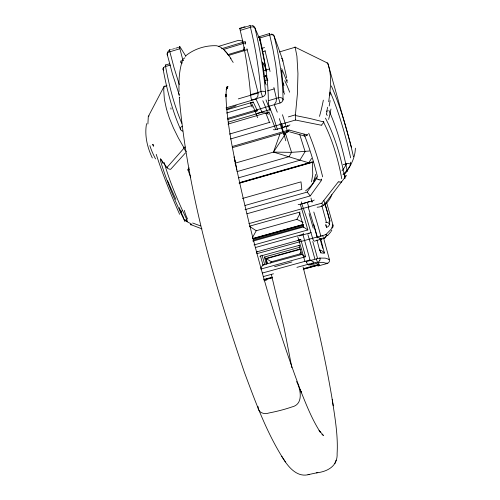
<?xml version="1.0" encoding="UTF-8"?>
<svg xmlns="http://www.w3.org/2000/svg" width="500" height="500" viewBox="0 0 500 500"><rect width="100%" height="100%" fill="white"/><g stroke="black" fill="none" stroke-linecap="round" stroke-linejoin="round"><path stroke-width="0.75" d="M246.95 48.775L258.131 92.963M265.6 92.969C263.681 71.431 260.156 49.15 254.875 27.837A3.875 3.513 -15.2 0 0 251.719 25.419M329.744 95.275L330.188 92.406L329.981 94.362M323.825 122.338A2.237 0.825 87.7 0 1 323.906 121.981L309.825 118.462L295.462 115.556A2.338 1.812 45 0 1 295.419 114.85L297.431 93.637L297.95 73.612L296.913 56.163L295.081 46.931L294.688 47.35M165.225 86.175L164.2 86.188L148.294 116.525L147.894 124.031M328.688 101.737C330.412 89.125 332.287 75.163 327.594 63.069L327.056 63.05M315.725 174.375L313.688 181.275L314.781 180.969M327.663 107.212L326.694 111.638M316.475 472.887C327.85 471.55 337.794 465.981 337.119 453.481C338.162 435.325 334.888 417.262 332.206 399.375M327.175 110.656L326.525 113.981M311.544 181.887L312.756 174.225L312.375 162.338L312.994 162.15M321.812 239.106L321.894 238.787M350.331 162.181L350.763 164.2L350.412 165.519M230.481 138.994L295.525 120.019M182.106 61.756C178.969 71.356 178.762 81.569 179.037 91.569M262.481 65.156L262.475 62.119L265.469 83.244L266.194 84.931M281.55 73.75L281.575 70.744L281.731 71.094M243.512 50L244.344 47.106M245.175 44.219L245.594 42.775L245.287 41.562L221.494 48.756M283.869 92.144L281.575 70.744M319.819 260.219L319.688 260.525A3.525 3.469 63.7 0 1 317.519 262.375L308.212 264.925L313.756 264.837L318.269 265.938L327.081 263.531A3.325 3.319 83.2 0 0 329.231 261.725L329.344 261.419A3.319 3.306 -46.4 0 0 329.431 259.494L323.856 239.037M234.981 163.206L273.488 152.1L279.913 134.125M334.831 463.663L336.119 460.2M331.737 195.113L331.906 194.669M331.556 195.556C329.05 201.481 324.119 207.044 317.15 207.225M283.85 92.194L283.988 92.569M270.738 263.144L271.425 261.762L299.894 253.919L301.15 251.944M252.569 237.425L256.244 230.725L296.869 219.363L303.056 222.375M296.869 219.363L300.113 213.444M316.831 178.162L317.025 177.812M255.275 247.562L302.856 234.344L303.481 233.238M226.737 88.606L227.875 86.706L226.537 89.044L227.081 86.706L226.231 90.838L225.919 96.856L225.919 94.169C226.519 119.819 231.906 145.056 236.819 170.144M331.006 231.562L331.831 230.119M226.106 89.756L227.875 86.706M260.763 268.125L262.863 265M287.306 131.075L273.488 152.1L308.781 162.825L312.206 161.931M346.075 175.331L344.981 177.006M311.619 158.338L308.781 162.825L239.281 182.694M346.225 175.763L323.663 205.425L321.775 203.306M313.688 181.275L316.594 176.906M252.938 241.15L303.75 226.887M316.75 178.306L307.275 191.875A2.138 0.575 -16.9 0 0 307.225 192M328.988 221.412C331.637 223.588 326.463 230.256 325.812 225.419M330.606 232.125L327.675 235.544M189.163 167.887L187.838 169.587L188.194 170.562A166.688 17.1 64.9 0 0 190.719 177.281M148.294 116.525L149.1 115.894M167.15 167.769A2.194 0.388 61.2 0 0 166.944 167.494L184.069 148.094A2.306 1.462 -83 0 0 183.8 147.444L178.425 138.094L173.45 128.019L169.419 118.2L166.488 109.125L164.381 99.369L163.75 90.469L164.019 86.562L166.956 85.681M327.381 235.156L326.737 235.844M289.919 124.856A3.75 2.469 -19.6 0 1 287.831 126.013L275.719 129.581A178.062 14.863 74.6 0 0 268.956 112.094L267.419 113.25L266.131 113.25M341.631 181.731L341.637 181.719A2.144 0.806 87.4 0 1 341.55 181.8M185.506 152.856L170.644 169.312L170.056 169.256A3.719 2.669 11 0 1 167.113 167.806M185.381 56.1C193.794 48.975 205.606 45.231 216.556 45.744C223.319 46.962 227.269 53.587 231.062 58.681M326.019 236.556L324.338 238.056M326.706 227.575L325.769 224.281M250.5 102.775L251.8 102.837L253.225 102A177.806 16.587 74.6 0 1 257.3 110.775L254.581 111.575M253.162 102.056L226.806 109.794M226.006 107.919L255.969 99.075L257.856 96.244L258.15 93.056L238.3 98.888M321.844 125.344L295.519 120.044M314.344 241.175L324.025 238.319M323.7 238.581A3.531 3.456 40.8 0 0 326.125 234.35L331.056 229.363L332.975 225.044L326.675 202.712M182.431 59.688L184.862 57.775M182.256 210.556L181.156 211.55L181.025 212.531M162.587 161.363L162.281 161.525L160.45 158.675M306.812 135.419L305.331 135.95A3.944 2.194 -54.1 0 1 303.306 135.206M162.269 161.531L162.925 163.356M236.144 105.738L226.788 109.15M329.275 259.569L328.787 259.75M264.587 112.175L261.975 112.269L228.244 122.169M274.6 266.719L291.869 261.975M269.469 33.569L259.637 36.556M239.856 28.262L244.981 26.7M170.7 49.737L171.325 49.544M172.569 49.169L173.194 48.975M173.819 48.788L174.444 48.6M175.688 48.219L178.188 47.462M178.812 47.269L180.056 46.894L185.806 56.206M241.412 28.238L242.044 28.044M243.312 27.656L243.944 27.462M244.581 27.269L245.85 26.888M246.481 26.694L247.119 26.5M247.75 26.306L249.019 25.919M249.656 25.731L250.287 25.538M179.3 84.575L174.044 67.669L169.844 51.788L179.894 48.731L179.756 48.15A3.919 0.525 72.4 0 1 179.606 46.631M250.619 94.956C248.7 73.231 245.369 51.6 240.212 30.4L250.431 27.3L250.019 25.319M218.531 46.4L238.619 40.319L243.062 41.15M183.581 60.225L180.606 61.119L180.888 62.325L182.087 63.275M170.406 65.062L165.575 66.525C169.231 85.887 174.056 105.15 181.819 123.306M269.45 33.763L269.731 35.044L259.831 37.962M180.888 62.325L182.375 61.875M223.281 49.519L245.594 42.775M227.562 54.719L245.062 49.444M165.594 64.987L169.75 63.738M228.263 55.494L247.156 49.8M261.519 48.456L264.5 47.556M262.281 51.85L265.1 51.006L265 50.506M279.294 51.988L295.231 47.213L327.837 63.219L351.481 147.444M263.444 70.775L269.4 69M263.975 76.594L266.812 75.75M264.531 80.7L267.5 79.819M250.431 27.3C255.631 48.4 259.006 69.938 260.969 91.575L250.588 94.644M267.444 90.894L274.156 88.906L273.875 87.456M251.688 100.025L262.631 96.794A4 3.606 -28.2 0 0 265.581 93M226.588 113.012L251.869 105.569M268.225 100.75L278.463 97.725A3.869 2.138 -5.9 0 1 283.106 99.3M227.531 118.438L280.056 103A3.881 3.25 -23.7 0 0 282.931 100.162M227.825 119.438L254.406 111.625M257.562 113.256L268.231 110.125A3.869 3.531 -27.7 0 0 270.306 108.775M227.981 124.106L268.956 112.094M183.806 147.438L185.169 147.019M229.488 134.081L270.05 122.238M288.363 116.894L295.425 114.831M232.369 146.469L289.037 130.006L307.6 135.087M232.3 147.675L288.288 131.419M236.956 171.637L289.044 156.669L291.562 152.35L285.575 133.875L283.544 132.875M238.487 177.844L299.775 160.281L305.113 151.631L299.731 134.544M239.062 183.094L313.012 161.95M239.412 183.194L312.375 162.338M343.2 164.644L348.013 163.388L350.763 164.2M242.45 198.481L301.006 181.856L301.831 189.387L245.019 205.469M245.037 209.65L307.238 192.081L310.175 195.9M247.056 213.731L310.2 195.931L321.575 180.231L321.294 179.037M298.156 204.594A3.55 0.963 -16.8 0 0 300.319 204.213L307.3 202.25A3.562 0.963 -16.7 0 0 309.494 201.394M301.356 201.856A2.794 0.838 75 0 0 301.788 203.919L311.913 201.031A3.562 1.231 -16.9 0 0 314.231 200.044M248.869 223.644L321.688 203.206L338.338 181.819L338.906 181.894M249.55 226.181L300.15 211.994M298.075 240.431L300.806 239.669A177.806 16.587 74.6 0 1 305.581 256.75L260.8 269.069M252.587 238.556L303.556 224.344M252.625 238.75L302.425 224.862M253.206 239.206L303.087 225.306M252.913 240.281L303.65 226.144M253.981 244.931L307.887 229.944L303.706 227.206M299.3 235.894L311.137 232.594M298.281 240.369L256.256 252.019A3.581 0.744 -14 0 1 257.681 251.806M256.725 253.731L322.612 235.487L323.6 238.5M259.781 256.256L299.394 245.306M266.319 264.337L264.413 257.044L299.65 247.312M267.162 263.575L265.8 258.444L299.956 249.013M300.938 249.188L266.15 258.788L265.231 258.306M260.481 256L262.969 264.925L301.819 254.45M262.394 273.025L310.006 259.956L314.144 262.262M319.656 258.075L306.419 261.556L306.594 262.162M297.431 240.6L297.881 240.481M263.238 276.594L273.463 273.794M296.931 267.362L310.188 263.731M310.925 263.525L313.881 262.719M264.019 279.419L272.425 277.119M304.106 268.45L318.263 264.575L315.094 262.787M264.181 279.85L272.444 277.587M303.238 269.163L319.106 264.9L318.706 263.412M264.337 279.881L272.587 277.625M303.35 269.206L319.106 264.9M263.994 280.781L266.169 280.188L263.775 279.131M297.744 240.519L297.787 240.506A3.6 0.681 -3.5 0 1 300.781 239.638M319.781 250.75C322.669 248.962 326.025 256.681 323.688 250.4A142.65 20.975 74.4 0 0 320.9 239.756M179.269 97.8C187.65 191.756 214.075 283.269 244.369 372.256C255.312 401.544 266.081 431.325 282.769 457.931C288.25 467.044 297.35 478.137 309.438 474.375M308 474.694L317.825 472.581M325.506 222.244L328.062 222.594L329.756 224.325M189.262 169.494L188.706 169.562M332.256 225.019L332.769 224.975M309.55 151.019L291.562 152.35L273.488 152.1M317.519 262.375L322.869 262.35L327.081 263.531M319.913 258.075L325.238 258.125L329.419 259.45M320.056 251.044A6.55 4.219 -24.8 0 1 320.887 252.862L324.375 253.244M320.688 180.113L319 179.744M289.556 131.819L302.7 135.5M321.625 239.106L320.119 238.444M283.45 91.606L283.831 91.831M263 264.925L263.681 265.156M200.594 225.919L192.619 223.006M201.981 228.875L190.362 224.469M321.944 434.45L323.481 435.475L319.081 430.425L320.256 432.119C311.756 418.969 306.125 404.237 300.256 389.787L301.425 392.812C272.569 316.219 250.787 237.006 234.131 156.906L235.05 161.438M319.831 238.3L319.363 238.062M319.144 237.944L317.35 236.981L313.731 224.35M305.575 256.756L302.994 255.263M317.669 264.081L319.012 264.844M299.894 253.919L301.163 254.65M265.8 258.444L271.425 261.762M302.575 255.012L302.3 254.844M258.3 37.1L258.575 37.3A3.794 3.431 -27.7 0 1 259.694 39.013L259.706 39.031M302.094 254.713L301.644 254.412M249.806 226.562L256.244 230.725M264.413 257.044L266.15 258.788L267.481 263.738M186.713 221.562L185.319 220.025M230.319 58.106L233.181 62.425M296.575 381.519C300.706 389.156 303.744 404.3 292.025 406.919C284.575 409.487 276.894 411.413 269.163 412.938C264.1 414.806 257.725 412.663 258.044 406.481M153.713 145.856L152.925 144.694M186.062 220.644L187.1 221.694L186.119 219.537M224.581 50.55L227.675 53.925M349.294 139.656L349.569 139.975M166.95 167.512L161.925 160.856M344.256 174.269L344.925 176.713M161.756 160.794L160.669 159.169M281.663 456.256L285.444 461.919M167.669 55.113L167.219 54.425A3.837 1.713 -12.9 0 1 167.35 53.381M183.731 217.85L180.225 210.588M317.425 262.262L316.294 258.844M263.031 63.106L262.475 62.119M163.756 67.362A3.694 2.963 -28.7 0 0 163.206 69.65L163.731 70.612M269.55 33.669L269.75 34.144M250.406 103.3L252.206 107.194M240.144 28.619L240.306 28.975M265.575 68.188L266.15 70.144A7.294 7.044 10.3 0 1 266.181 71.269M181.456 213.531L179.887 209.144M153.519 146.1L152.831 144.481M265.575 92.6L265.581 92.606A3.919 1.688 -12.9 0 0 264.938 91.562M326.625 114.206L327.212 115.581M281.994 71.725L282.188 72.181M153.431 145.912L152.894 144.631M251.569 99.763L251.544 99.712A4.037 0.587 81.7 0 1 250.781 96.156L250.631 95.069M276.444 98.506L276.594 98.869M280.044 102.975L278.475 97.775L277.731 81.919L275.675 64.638L272.987 49.638L269.731 35.044M277.288 112.188L274.281 104.7L276.131 101.675L276.45 98.544M284.275 93.331L284.606 94.225M281.569 123.456L283.038 127.456A3.75 2.681 -20.4 0 0 285.125 126.256M301.831 203.869L307.1 219.444L312.787 238.869M311.913 201.031L312.238 201.925M179.181 94.738L172.537 74.194L167.219 54.4M179.887 48.712L182.963 60.469M308.894 233.206L309.037 233.663M307.3 202.25L308.9 207.669M270.056 71.456L265.1 51.006M262.044 255.144L264.825 264.925M319.944 249.625L320.85 252.875M299.05 245.338L301.544 254.3M277.269 129.106L273.55 117.331L269.019 105.8A3.894 0.669 83.4 0 1 268.481 102.906M179.75 208.656L179.488 207.656M287.644 125.306L287.838 126.025M303.062 266.938C314.781 312.838 325.8 359 333.244 405.806M271.438 274.85L284 327.331L291.869 367.694M250.394 27.156L250.406 27.206A3.881 1.894 -14.3 0 1 253.637 26.962M269.694 34.894L269.7 34.931A3.75 2.444 -14.3 0 1 274.019 35.938L274.037 35.981A3.7 2.275 -8.9 0 1 274.131 36.156L282.675 59.881L286.188 75.5M274.156 88.906L276.4 98.338M318.144 263.731L318.288 264.494M240.1 29.906L240.094 29.869A3.95 0.312 74 0 1 239.85 28.381M333.019 225.219L333.05 225.375A3.312 3.269 2 0 1 332.25 228.119M327.013 262.75L327.113 263.369M286.312 76.112L286.675 77.938M178.625 92.469L179.281 95.875M163.2 69.656C167.025 90.081 172.162 110.4 180.594 129.456A3.825 2.188 -18.3 0 1 182.188 126.225M287.025 79.769L287.25 80.994M318.256 265.256L318.325 265.781M265.95 69.013L259.694 39.006L254.875 27.837A3.875 1.744 -14.6 0 0 253.744 27.15M268.45 102.881L268.412 102.525M259.594 36.675C264.256 57.488 268.256 78.606 268.3 100.019M283.05 99.312C282.831 77.981 279.169 56.837 274.119 36.163A3.756 3.025 -22.3 0 0 271.238 34.1M268.312 100.812L268.325 101.35A4.006 0.65 83.5 0 0 268.356 101.756M346.737 163.45A177.125 77.944 11.5 0 1 342 170.869M344.375 174.806A5.244 3.881 -53.4 0 1 344.513 177.056M350.238 165.475A185.85 81.644 12 0 1 344.237 174.744M331.331 85.95A160.719 39.75 81.8 0 1 353.475 156.825M330.238 91.981A159.969 41.056 82 0 1 350.669 157.856M323.338 100.15A175.231 59.644 -56.3 0 1 319.494 116.388M328.875 110.325A175.706 66.994 88.1 0 1 347.269 171.488M187.531 218.888A189.981 65.938 -53.4 0 1 184.344 210.369M187.131 221.675A5.144 4.4 -1.6 0 1 186.519 219.456M167.569 180.725A158.306 2.019 66.4 0 1 175.85 199.412M155.556 158.887A177.312 86.456 16.7 0 1 149.869 145.612M179.625 214.294A174.562 29.075 62.3 0 1 156.244 154.375M330.969 108.994A161.912 70.081 -50.2 0 1 328.612 119.419M330.119 100.569A171.988 63.969 -54.6 0 1 329.188 106.031M355.375 148.188A189.156 81.638 13 0 1 342.987 174.6M191.088 223.663A171.05 57.95 -45.1 0 1 186.775 221.5M185.1 220.281A185.825 63.181 -51 0 1 183.406 218.231M152.325 157.95A179.069 87.525 17.8 0 1 146.55 123.644M313.263 182.769A223.394 83.694 25.7 0 1 305.538 190.9M304 134.081A173.819 60.869 85.2 0 1 317.544 177.075M295.4 115.675A3.931 1.075 88.3 0 1 295.344 119.519M186.262 151.531A3.881 1.944 61.8 0 1 184.062 148.094M323.206 121.538A156.494 72.456 -89.1 0 1 341.756 178.719M323.55 122.369A3.844 1.956 -48.6 0 1 321.681 124.775M325.438 118.131A158.844 71.294 -89.7 0 1 344.956 178.663M341.631 181.887A3.631 0.869 10.6 0 1 338.919 181.919M187.244 220.419A155.988 38.138 58.7 0 1 164.15 162.488M185.019 221.713A158.156 36.037 59.2 0 1 160.338 160.194M191.863 224.344A3.606 1.075 -47.8 0 1 190.35 224.662M288.975 129.85A4.056 1.044 86.1 0 1 287.744 130.994M307.438 134.588A5.162 2.938 -46.7 0 1 306.8 135.006M188.819 169.919A5.094 4 10.3 0 1 187.862 169.969M321.419 179.662A4.994 0.75 7.4 0 1 320.919 179.6M319.012 179.706A3.806 1.175 8 0 1 316.625 178.263M308.706 133.225A167.444 57.85 85.2 0 1 322.669 176.869M266.188 279.206A3.306 0.375 74.8 0 1 266.25 280.019M297.787 236.825A173.45 47.919 74.4 0 1 304.962 261.719M312.781 241.55A172.356 41.775 74.4 0 1 317.506 258.319M320 258.05A3.506 3.494 87.3 0 1 319.887 260.219M307.825 264.681A3.575 0.812 74.1 0 1 306.6 262.156M307.85 234.556A173.644 45.25 74.4 0 1 314.875 258.994M320.012 238.85A156.688 35.556 74.8 0 1 322.75 248.344M316.962 239.988A138.994 20.625 74.5 0 1 319.681 250.487M313.806 212.025A160.494 44.306 75.8 0 1 320.988 236.663M325.931 234.469A3.544 0.331 -15.3 0 1 322.556 235.606M308.294 207.763A158.369 45.131 75.9 0 1 317.275 237.862M313.806 240.888A3.525 0.906 75.3 0 1 312.8 238.85M326.075 234.406A3.444 0.325 -12.6 0 1 326.138 234.419M311.975 202.131A2.981 0.369 75.5 0 1 311.056 198.081M323.913 200.637A186.825 55.806 76.5 0 1 330.062 220.944M321.8 205.431A195.763 28.912 74.9 0 1 326.362 222.206M325.231 204.537A197.669 28.081 74.8 0 1 329.825 221.4M300.294 204.231A178.062 14.863 74.6 0 1 307.844 229.963M309.05 213.6A178.263 9.594 74.4 0 1 313.231 228.075M299.425 212.681A182.413 16.05 74.6 0 1 303.644 227.05M302.856 234.344A177.981 15.894 74.6 0 1 310.006 259.956M257.312 110.838A3.962 3.65 -63.7 0 1 254.85 110.712M255.969 99.075A177.975 15.894 74.6 0 1 261.975 112.269M275.719 129.581A3.738 2.675 -20.8 0 1 273.331 129.65M279.969 123.756A178.263 11.481 73.6 0 1 284.119 135.1M265.8 113.075A182.406 15.987 74.6 0 1 269.613 122.781M165.575 66.525A3.756 0.65 74.2 0 1 165.512 65.244M165.7 64.963A3.756 0.65 74.2 0 1 165.869 65.05M165.519 66.419A3.706 2.387 -9.1 0 0 163.106 69.438L163.144 69.538A3.656 2.281 -15.2 0 0 163.219 69.65M180.581 129.462A3.725 3.131 -24.1 0 0 181.05 130.125A3.831 3.194 -29 0 0 182.787 131.088M170.981 109.169A161.25 9.175 65.2 0 1 170.956 107.85M277.55 129.762A2.956 0.562 85.7 0 1 277.256 129.262M283.006 99.312A3.781 3.15 -28.6 0 1 282.869 100.156M282.462 114.719A161.988 28.781 83.9 0 1 287.787 132.688M281.537 58.394A3.619 2.85 -21.7 0 1 282.675 59.881A3.613 2.144 -10.7 0 1 282.638 61.156M279.312 118.575A159.75 29.381 84.2 0 1 285.769 140.769M288.025 126.388A3.156 0.344 76.8 0 1 288.006 126.694M284.756 80.706A187.806 35.638 85.3 0 1 289.644 92.2M282.794 82.275A192.763 20.481 78.3 0 1 284.031 85.487M281.619 68.619A194.819 19.788 78.2 0 1 287.219 82.606M179.75 97.769A3.812 0.575 72.9 0 1 179.6 97.238M251.819 103.75A174.194 29.144 83.2 0 1 257.556 117.675M260.894 91.419A3.938 1.863 -7.3 0 1 264.406 91.544M265.975 99.881A173.669 25.356 82.2 0 1 270.006 110.638M239.975 28.287A3.95 0.312 74 0 1 240 28.331M259.587 39.069A3.781 1.694 -8.5 0 1 259.519 40.344M262.644 96.85A4.062 0.375 73.4 0 1 260.825 91.287M262.812 100.731A174.369 26.856 83 0 1 268.188 114.475M265.031 82.069A7.344 2.7 -13.3 0 1 265.419 83.25M265.344 75.269A160.912 23.081 81.7 0 1 267.887 80.425M263.05 63.219A146.106 15.45 78 0 1 265.6 68.338M179.838 46.619A3.919 0.525 72.4 0 1 179.9 46.681M169.844 51.781A3.912 0.613 73.9 0 1 169.638 49.837M169.8 49.55A3.912 0.613 73.9 0 1 169.919 49.6M167.325 53.194A3.844 1.863 -12.5 0 1 169.75 51.65M167.3 54.375A3.844 3.369 -45.2 0 1 169.75 50.062"/></g></svg>
